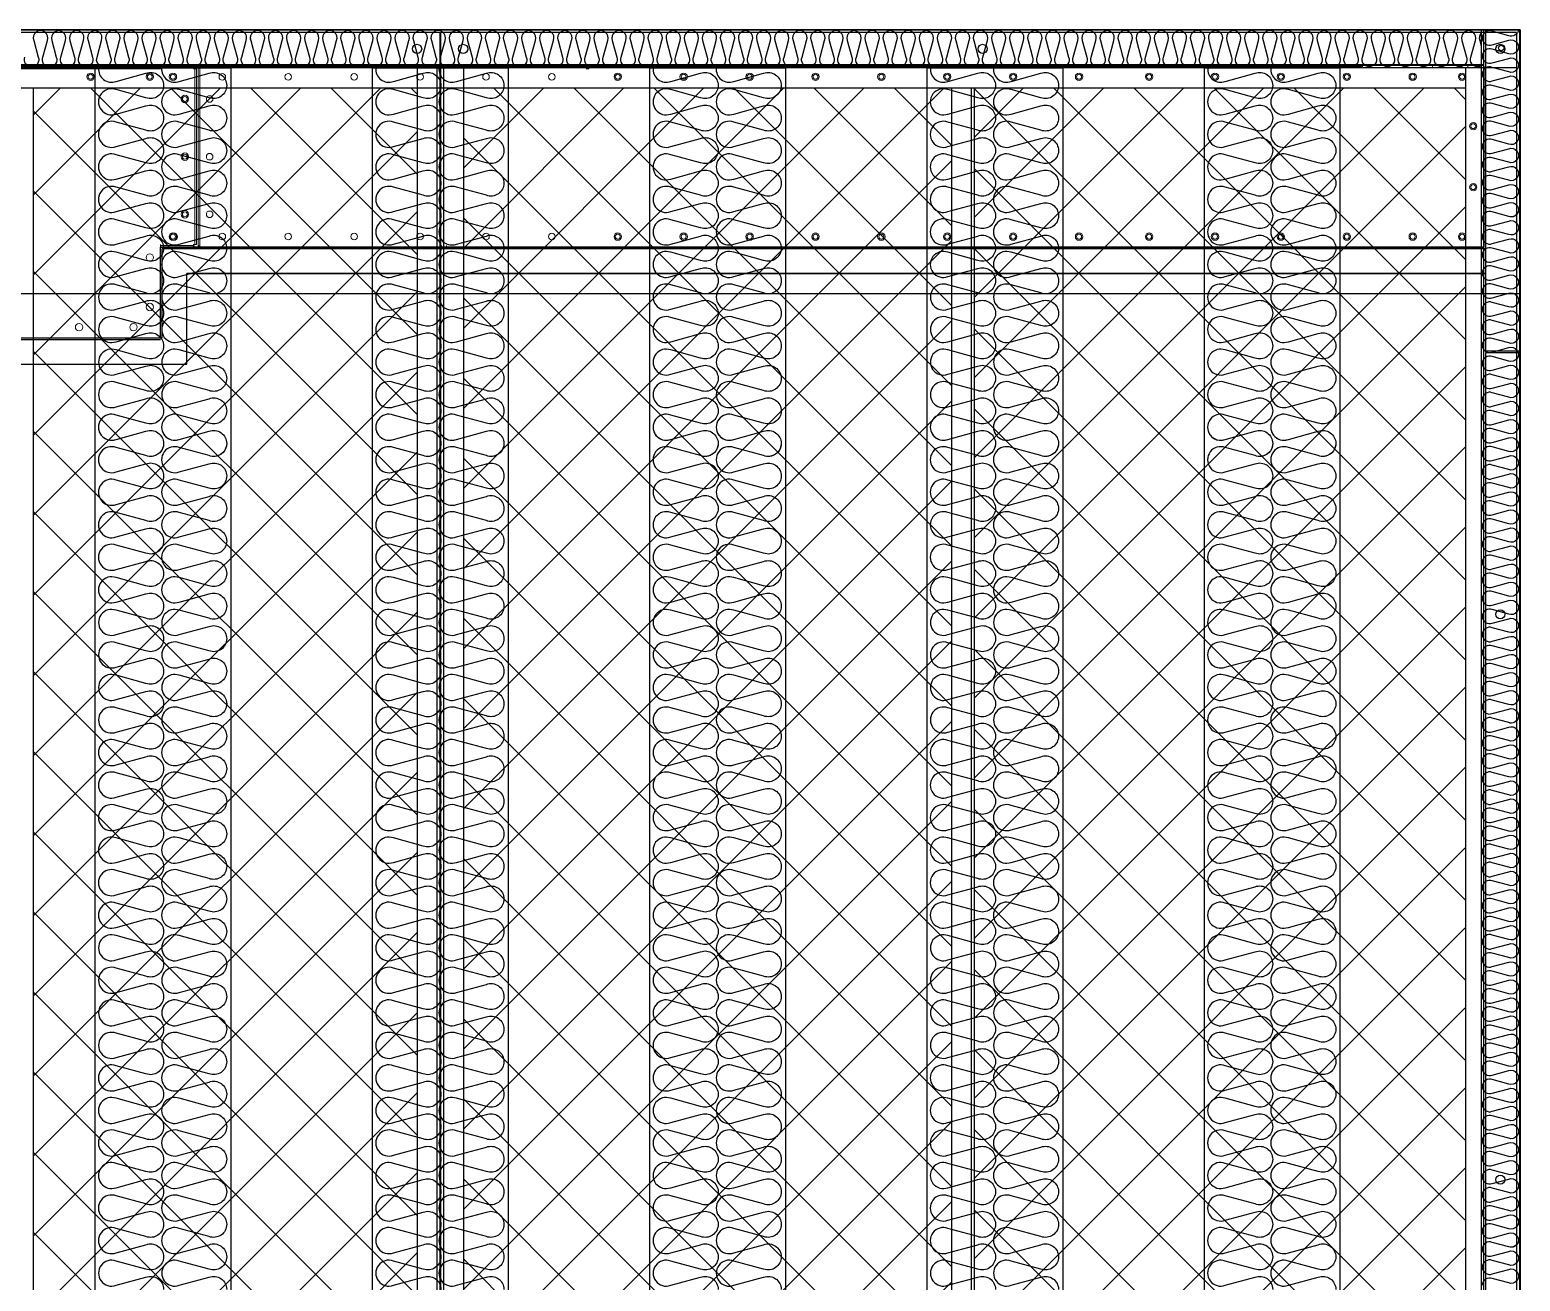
# Model space of a CAD drawing. Header units: millimetres. Extents: x 2340 to 31747, y 2051 to 22846.
# Drawn here: x 22993 to 24638, y 10599 to 11980 of the extents above; entities that cross this region are included whole.
import ezdxf

# ---------------------------------------------------------------- set-up
doc = ezdxf.new("R2010")
doc.units = ezdxf.units.MM
doc.linetypes.add('HIDDEN', pattern=[0.375, 0.25, -0.125])
doc.layers.add('SMS', color=220, linetype='Continuous')
doc.layers.add('숨은선', color=5, linetype='HIDDEN')

# ---------------------------------------------------------------- blocks, each defined once
blk = doc.blocks.new('sp 300rt')
at = {"color": 7}
for p, q in [((-53856.4, -79719.9), (-53856.4, -82797.9)), ((-53706.4, -79719.9), (-53706.4, -82797.9))]:
    blk.add_line(p, q, dxfattribs=at)
blk.add_line((-53856.4, -79719.9), (-53706.4, -79719.9))
at = {"layer": 'SMS', "color": 5}
for points in [[(-53852.3, -79719.9, 0.560142), (-53833, -79734.8), (-53800.1, -79725.9, -0.524856), (-53780.6, -79739.4, -0.524856), (-53800.1, -79752.8), (-53833, -79743.9, 1.449198), (-53833, -79770.8), (-53800.1, -79761.9, -0.524856), (-53780.6, -79775.3, -0.524856), (-53800.1, -79788.7), (-53833, -79779.8, 1.449198), (-53833, -79806.7), (-53800.1, -79797.8, -0.524856), (-53780.6, -79811.2, -0.524856), (-53800.1, -79824.6), (-53833, -79815.7, 1.449198), (-53833, -79842.6), (-53800.1, -79833.7, -0.524856), (-53780.6, -79847.1, -0.524856), (-53800.1, -79860.5), (-53833, -79851.6, 1.449198), (-53833, -79878.5), (-53800.1, -79869.6, -0.524856), (-53780.6, -79883, -0.524856), (-53800.1, -79896.4), (-53833, -79887.5, 1.449198), (-53833, -79914.4), (-53800.1, -79905.5, -0.524856), (-53780.6, -79918.9, -0.524856), (-53800.1, -79932.4), (-53833, -79923.4, 1.449198), (-53833, -79950.3), (-53800.1, -79941.4, -0.524856), (-53780.6, -79954.8, -0.524856), (-53800.1, -79968.3), (-53833, -79959.4, 1.449198), (-53833, -79986.2), (-53800.1, -79977.3, -0.524856), (-53780.6, -79990.7, -0.524856), (-53800.1, -80004.2), (-53833, -79995.3, 1.449198), (-53833, -80022.1), (-53800.1, -80013.2, -0.524856), (-53780.6, -80026.7, -0.524856), (-53800.1, -80040.1), (-53833, -80031.2, 1.449198), (-53833, -80058), (-53800.1, -80049.1, -0.524856), (-53780.6, -80062.6, -0.524856), (-53800.1, -80076), (-53833, -80067.1, 1.449198), (-53833, -80093.9), (-53800.1, -80085, -0.524856), (-53780.6, -80098.5, -0.524856), (-53800.1, -80111.9), (-53833, -80103, 1.449198), (-53833, -80129.9), (-53800.1, -80121, -0.524856), (-53780.6, -80134.4, -0.417249), (-53795.1, -80148.7)], [(-53782.7, -79719.9, 0.560142), (-53763.3, -79734.8), (-53730.4, -79725.9, -0.524856), (-53711, -79739.4, -0.524856), (-53730.4, -79752.8), (-53763.3, -79743.9, 1.449198), (-53763.3, -79770.8), (-53730.4, -79761.9, -0.524856), (-53711, -79775.3, -0.524856), (-53730.4, -79788.7), (-53763.3, -79779.8, 1.449198), (-53763.3, -79806.7), (-53730.4, -79797.8, -0.524856), (-53711, -79811.2, -0.524856), (-53730.4, -79824.6), (-53763.3, -79815.7, 1.449198), (-53763.3, -79842.6), (-53730.4, -79833.7, -0.524856), (-53711, -79847.1, -0.524856), (-53730.4, -79860.5), (-53763.3, -79851.6, 1.449198), (-53763.3, -79878.5), (-53730.4, -79869.6, -0.524856), (-53711, -79883, -0.524856), (-53730.4, -79896.4), (-53763.3, -79887.5, 1.449198), (-53763.3, -79914.4), (-53730.4, -79905.5, -0.524856), (-53711, -79918.9, -0.524856), (-53730.4, -79932.4), (-53763.3, -79923.4, 1.449198), (-53763.3, -79950.3), (-53730.4, -79941.4, -0.524856), (-53711, -79954.8, -0.524856), (-53730.4, -79968.3), (-53763.3, -79959.4, 1.449198), (-53763.3, -79986.2), (-53730.4, -79977.3, -0.524856), (-53711, -79990.7, -0.524856), (-53730.4, -80004.2), (-53763.3, -79995.3, 1.449198), (-53763.3, -80022.1), (-53730.4, -80013.2, -0.524856), (-53711, -80026.7, -0.524856), (-53730.4, -80040.1), (-53763.3, -80031.2, 1.449198), (-53763.3, -80058), (-53730.4, -80049.1, -0.524856), (-53711, -80062.6, -0.524856), (-53730.4, -80076), (-53763.3, -80067.1, 1.449198), (-53763.3, -80093.9), (-53730.4, -80085, -0.524856), (-53711, -80098.5, -0.524856), (-53730.4, -80111.9), (-53763.3, -80103, 1.449198), (-53763.3, -80129.9), (-53730.4, -80121, -0.524856), (-53711, -80134.4, -0.417249), (-53725.5, -80148.7)], [(-53852, -80120, 0.446849), (-53833, -80129.9), (-53800.1, -80121, -0.524856), (-53780.6, -80134.4, -0.524856), (-53800.1, -80147.8), (-53833, -80138.9, 1.449198), (-53833, -80165.8), (-53800.1, -80156.9, -0.524856), (-53780.6, -80170.3, -0.524856), (-53800.1, -80183.7), (-53833, -80174.8, 1.449198), (-53833, -80201.7), (-53800.1, -80192.8, -0.524856), (-53780.6, -80206.2, -0.524856), (-53800.1, -80219.6), (-53833, -80210.7, 1.449198), (-53833, -80237.6), (-53800.1, -80228.7, -0.524856), (-53780.6, -80242.1, -0.524856), (-53800.1, -80255.5), (-53833, -80246.6, 1.449198), (-53833, -80273.5), (-53800.1, -80264.6, -0.524856), (-53780.6, -80278, -0.524856), (-53800.1, -80291.5), (-53833, -80282.5, 1.449198), (-53833, -80309.4), (-53800.1, -80300.5, -0.524856), (-53780.6, -80313.9, -0.524856), (-53800.1, -80327.4), (-53833, -80318.5, 1.449198), (-53833, -80345.3), (-53800.1, -80336.4, -0.524856), (-53780.6, -80349.8, -0.524856), (-53800.1, -80363.3), (-53833, -80354.4, 1.449198), (-53833, -80381.2), (-53800.1, -80372.3, -0.524856), (-53780.6, -80385.8, -0.524856), (-53800.1, -80399.2), (-53833, -80390.3, 1.449198), (-53833, -80417.1), (-53800.1, -80408.2, -0.524856), (-53780.6, -80421.7, -0.524856), (-53800.1, -80435.1), (-53833, -80426.2, 1.449198), (-53833, -80453), (-53800.1, -80444.1, -0.524856), (-53780.6, -80457.6, -0.524856), (-53800.1, -80471), (-53833, -80462.1, 1.449198), (-53833, -80489), (-53800.1, -80480.1, -0.524856), (-53780.6, -80493.5, -0.524856), (-53800.1, -80506.9), (-53833, -80498, 1.449198), (-53833, -80524.9), (-53800.1, -80516, -0.524856), (-53780.6, -80529.4, -0.524856), (-53800.1, -80542.8), (-53833, -80533.9, 1.449198), (-53833, -80560.8), (-53800.1, -80551.9, -0.524856), (-53780.6, -80565.3, -0.524856), (-53800.1, -80578.7), (-53833, -80569.8, 1.449198), (-53833, -80596.7), (-53800.1, -80587.8, -0.524856), (-53780.6, -80601.2, -0.524856), (-53800.1, -80614.6), (-53833, -80605.7, 1.449198), (-53833, -80632.6), (-53800.1, -80623.7, -0.524856), (-53780.6, -80637.1, -0.524856), (-53800.1, -80650.6), (-53833, -80641.6, 1.449198), (-53833, -80668.5), (-53800.1, -80659.6, -0.524856), (-53780.6, -80673, -0.524856), (-53800.1, -80686.5), (-53833, -80677.6, 1.449198), (-53833, -80704.4), (-53800.1, -80695.5, -0.524856), (-53780.6, -80708.9, -0.524856), (-53800.1, -80722.4), (-53833, -80713.5, 1.449198), (-53833, -80740.3), (-53800.1, -80731.4, -0.524856), (-53780.6, -80744.9, -0.524856), (-53800.1, -80758.3), (-53833, -80749.4, 1.449198), (-53833, -80776.2), (-53800.1, -80767.3, -0.524856), (-53780.6, -80780.8, -0.524856), (-53800.1, -80794.2), (-53833, -80785.3, 1.449198), (-53833, -80812.1), (-53800.1, -80803.2, -0.524856), (-53780.6, -80816.7, -0.524856), (-53800.1, -80830.1), (-53833, -80821.2, 1.449198), (-53833, -80848.1), (-53800.1, -80839.2, -0.524856), (-53780.6, -80852.6, -0.524856), (-53800.1, -80866), (-53833, -80857.1, 1.449198), (-53833, -80884), (-53800.1, -80875.1, -0.524856), (-53780.6, -80888.5, -0.524856), (-53800.1, -80901.9), (-53833, -80893, 1.449198), (-53833, -80919.9), (-53800.1, -80911, -0.524856), (-53780.6, -80924.4, -0.524856), (-53800.1, -80937.8), (-53833, -80928.9, 1.449198), (-53833, -80955.8), (-53800.1, -80946.9, -0.524856), (-53780.6, -80960.3, -0.524856), (-53800.1, -80973.7), (-53833, -80964.8, 1.449198), (-53833, -80991.7), (-53800.1, -80982.8, -0.524856), (-53780.6, -80996.2, -0.524856), (-53800.1, -81009.7), (-53833, -81000.7, 1.449198), (-53833, -81027.6), (-53800.1, -81018.7, -0.524856), (-53780.6, -81032.1, -0.524856), (-53800.1, -81045.6), (-53833, -81036.7, 1.449198), (-53833, -81063.5), (-53800.1, -81054.6, -0.524856), (-53780.6, -81068, -0.524856)], [(-53782.3, -80120, 0.446849), (-53763.3, -80129.9), (-53730.4, -80121, -0.524856), (-53711, -80134.4, -0.524856), (-53730.4, -80147.8), (-53763.3, -80138.9, 1.449198), (-53763.3, -80165.8), (-53730.4, -80156.9, -0.524856), (-53711, -80170.3, -0.524856), (-53730.4, -80183.7), (-53763.3, -80174.8, 1.449198), (-53763.3, -80201.7), (-53730.4, -80192.8, -0.524856), (-53711, -80206.2, -0.524856), (-53730.4, -80219.6), (-53763.3, -80210.7, 1.449198), (-53763.3, -80237.6), (-53730.4, -80228.7, -0.524856), (-53711, -80242.1, -0.524856), (-53730.4, -80255.5), (-53763.3, -80246.6, 1.449198), (-53763.3, -80273.5), (-53730.4, -80264.6, -0.524856), (-53711, -80278, -0.524856), (-53730.4, -80291.5), (-53763.3, -80282.5, 1.449198), (-53763.3, -80309.4), (-53730.4, -80300.5, -0.524856), (-53711, -80313.9, -0.524856), (-53730.4, -80327.4), (-53763.3, -80318.5, 1.449198), (-53763.3, -80345.3), (-53730.4, -80336.4, -0.524856), (-53711, -80349.8, -0.524856), (-53730.4, -80363.3), (-53763.3, -80354.4, 1.449198), (-53763.3, -80381.2), (-53730.4, -80372.3, -0.524856), (-53711, -80385.8, -0.524856), (-53730.4, -80399.2), (-53763.3, -80390.3, 1.449198), (-53763.3, -80417.1), (-53730.4, -80408.2, -0.524856), (-53711, -80421.7, -0.524856), (-53730.4, -80435.1), (-53763.3, -80426.2, 1.449198), (-53763.3, -80453), (-53730.4, -80444.1, -0.524856), (-53711, -80457.6, -0.524856), (-53730.4, -80471), (-53763.3, -80462.1, 1.449198), (-53763.3, -80489), (-53730.4, -80480.1, -0.524856), (-53711, -80493.5, -0.524856), (-53730.4, -80506.9), (-53763.3, -80498, 1.449198), (-53763.3, -80524.9), (-53730.4, -80516, -0.524856), (-53711, -80529.4, -0.524856), (-53730.4, -80542.8), (-53763.3, -80533.9, 1.449198), (-53763.3, -80560.8), (-53730.4, -80551.9, -0.524856), (-53711, -80565.3, -0.524856), (-53730.4, -80578.7), (-53763.3, -80569.8, 1.449198), (-53763.3, -80596.7), (-53730.4, -80587.8, -0.524856), (-53711, -80601.2, -0.524856), (-53730.4, -80614.6), (-53763.3, -80605.7, 1.449198), (-53763.3, -80632.6), (-53730.4, -80623.7, -0.524856), (-53711, -80637.1, -0.524856), (-53730.4, -80650.6), (-53763.3, -80641.6, 1.449198), (-53763.3, -80668.5), (-53730.4, -80659.6, -0.524856), (-53711, -80673, -0.524856), (-53730.4, -80686.5), (-53763.3, -80677.6, 1.449198), (-53763.3, -80704.4), (-53730.4, -80695.5, -0.524856), (-53711, -80708.9, -0.524856), (-53730.4, -80722.4), (-53763.3, -80713.5, 1.449198), (-53763.3, -80740.3), (-53730.4, -80731.4, -0.524856), (-53711, -80744.9, -0.524856), (-53730.4, -80758.3), (-53763.3, -80749.4, 1.449198), (-53763.3, -80776.2), (-53730.4, -80767.3, -0.524856), (-53711, -80780.8, -0.524856), (-53730.4, -80794.2), (-53763.3, -80785.3, 1.449198), (-53763.3, -80812.1), (-53730.4, -80803.2, -0.524856), (-53711, -80816.7, -0.524856), (-53730.4, -80830.1), (-53763.3, -80821.2, 1.449198), (-53763.3, -80848.1), (-53730.4, -80839.2, -0.524856), (-53711, -80852.6, -0.524856), (-53730.4, -80866), (-53763.3, -80857.1, 1.449198), (-53763.3, -80884), (-53730.4, -80875.1, -0.524856), (-53711, -80888.5, -0.524856), (-53730.4, -80901.9), (-53763.3, -80893, 1.449198), (-53763.3, -80919.9), (-53730.4, -80911, -0.524856), (-53711, -80924.4, -0.524856), (-53730.4, -80937.8), (-53763.3, -80928.9, 1.449198), (-53763.3, -80955.8), (-53730.4, -80946.9, -0.524856), (-53711, -80960.3, -0.524856), (-53730.4, -80973.7), (-53763.3, -80964.8, 1.449198), (-53763.3, -80991.7), (-53730.4, -80982.8, -0.524856), (-53711, -80996.2, -0.524856), (-53730.4, -81009.7), (-53763.3, -81000.7, 1.449198), (-53763.3, -81027.6), (-53730.4, -81018.7, -0.524856), (-53711, -81032.1, -0.524856), (-53730.4, -81045.6), (-53763.3, -81036.7, 1.449198), (-53763.3, -81063.5), (-53730.4, -81054.6, -0.524856), (-53711, -81068, -0.524856)]]:
    blk.add_lwpolyline(points, format="xyb", dxfattribs=at)
blk = doc.blocks.new('SCR 300')
at = {"ltscale": 500}
h = blk.add_hatch(dxfattribs=at)
h.set_pattern_fill('ANSI37', color=251, scale=500)
h.set_pattern_definition([(45, (-85276.46, -101779.02), (-44.19417, 44.19417), []), (135, (-85276.46, -101779.02), (-44.19417, -44.19417), [])])
h.paths.add_polyline_path([(-55865.3, -86135.2), (-56288.8, -86135.2), (-56288.8, -89168.2), (-55865.3, -89168.2)])
h = blk.add_hatch(dxfattribs=at)
h.set_pattern_fill('ANSI37', color=251, scale=500)
h.set_pattern_definition([(45, (-85273.46, -101779.02), (-44.19417, 44.19417), []), (135, (-85273.46, -101779.02), (-44.19417, -44.19417), [])])
h.paths.add_polyline_path([(-55814.2, -89168.2), (-55275.6, -89168.2), (-55275.6, -86135.2), (-55814.2, -86135.2)])
h = blk.add_hatch(dxfattribs=at)
h.set_pattern_fill('ANSI37', color=251, scale=500)
h.set_pattern_definition([(45, (-85450.96, -101779.02), (-44.19417, 44.19417), []), (135, (-85450.96, -101779.02), (-44.19417, -44.19417), [])])
h.paths.add_polyline_path([(-55250.6, -89168.2), (-54708.3, -89168.2), (-54708.3, -86135.2), (-55250.6, -86135.2)])
at = {"color": 251, "ltscale": 500}
for p, q in [((-55840.2, -86073.7), (-56756.8, -86073.7)), ((-55840.2, -86073.7), (-56756.8, -86073.7)), ((-55840.2, -86073.7), (-55840.2, -89229.7)), ((-55839.4, -86073.7), (-55839.4, -89229.7)), ((-54651.8, -86073.7), (-55839.4, -86073.7)), ((-54651.8, -86073.7), (-54651.8, -89229.7)), ((-55840.2, -86110.2), (-56756.8, -86110.2)), ((-55840.2, -86112.7), (-56756.8, -86112.7)), ((-55865.3, -86112.7), (-55865.3, -89190.7)), ((-55843.3, -86112.7), (-55843.3, -89190.7)), ((-54688.3, -86110.2), (-55839.4, -86110.2)), ((-54651.8, -86112.7), (-55839.4, -86112.7)), ((-55836.2, -86112.7), (-55836.2, -89190.7)), ((-55814.2, -86112.7), (-55814.2, -89190.7)), ((-54708.3, -86112.7), (-54708.3, -89190.7)), ((-54690.8, -86112.7), (-54690.8, -89190.7)), ((-54688.3, -86110.2), (-54688.3, -89193.2)), ((-55840.2, -86135.2), (-56756.8, -86135.2)), ((-56288.8, -86135.2), (-56288.8, -89168.2)), ((-54708.3, -86135.2), (-55839.4, -86135.2)), ((-55275.6, -86135.2), (-55275.6, -89168.2)), ((-55253.6, -86135.2), (-55253.6, -89168.2)), ((-55250.6, -86135.2), (-55250.6, -89168.2))]:
    blk.add_line(p, q, dxfattribs=at)
for centre in [(-55865.2, -86091.7), (-55814.4, -86091.7), (-55241.2, -86091.7), (-54669.8, -86091.7), (-54669.8, -86715.7), (-54669.8, -87339.7)]:
    blk.add_circle(centre, 5, dxfattribs=at)
blk = doc.blocks.new('2')
for p, q in [((23792, 11980.2), (21337, 11980.2)), ((21377, 11980.2), (24597.9, 11980.2)), ((23792, 11980.2), (24637, 11980.2)), ((24597.9, 11942), (24597.9, 11980.2)), ((24597.9, 11940.2), (24597.9, 11980.2)), ((24599.7, 11980.2), (24599.7, 11625.7)), ((24637.9, 11980.2), (24599.7, 11980.2)), ((24637, 11980.2), (24637, 8780.2)), ((24637.9, 11980.2), (24637.9, 11625.7)), ((24637.9, 11980.2), (24637.9, 11625.7)), ((21377, 11942), (24597.9, 11942)), ((21442, 11940.2), (24463.8, 11940.2)), ((24597.9, 11940.2), (24597.9, 11740.2)), ((23137.5, 11640.2), (23137.5, 11740.2)), ((23137.5, 11740.2), (24597.9, 11740.2)), ((24597.9, 11740.2), (23137.5, 11740.2)), ((23139.3, 11640.2), (23139.3, 11738.4)), ((24599.7, 11738.4), (23139.3, 11738.4)), ((23166.6, 11611.1), (23166.6, 11711.1)), ((23166.6, 11711.1), (24599.7, 11711.1)), ((24599.7, 11711.1), (23166.6, 11711.1)), ((22837.5, 11640.2), (23137.5, 11640.2)), ((22837.5, 11638.4), (23137.5, 11638.4)), ((24637.9, 11625.7), (24599.7, 11625.7)), ((24599.7, 11623.9), (24599.7, 9236.5)), ((24637.9, 11623.9), (24599.7, 11623.9)), ((22808.4, 11611.1), (23166.6, 11611.1)), ((24637.9, 11332.9), (24637.9, 9236.5)), ((24637.9, 11332.9), (24637.9, 9236.5))]:
    blk.add_line(p, q)
at = {"color": 7}
for p, q in [((21337, 11980.2), (23792, 11980.2)), ((24637, 11980.2), (23792, 11980.2)), ((24595, 11980.2), (24595, 8860.2)), ((24637, 11980.2), (24637, 8780.2)), ((24595, 11938.2), (21379, 11938.2))]:
    blk.add_line(p, q, dxfattribs=at)
at = {"color": 7, "lineweight": 15}
for p, q in [((24463.8, 11940.2), (21442, 11940.2)), ((21442, 11938.4), (24463.8, 11938.4)), ((23137.5, 11937), (22837.5, 11937)), ((22994.3, 11940.2), (22994.3, 11938.4)), ((23002.5, 11940.2), (23002.5, 11938.4)), ((23063.4, 11940.2), (23063.4, 11938.4)), ((23071.6, 11940.2), (23071.6, 11938.4)), ((23108.8, 11940.2), (23108.8, 11938.4)), ((23132.5, 11940.2), (23132.5, 11938.4)), ((23132.5, 11940.2), (23132.5, 11938.4)), ((23137.5, 11938.4), (23137.5, 11940.2)), ((23137.5, 11940.2), (23173.8, 11940.2)), ((23137.5, 11938.4), (23137.5, 11940.2)), ((23173.8, 11940.2), (23137.5, 11940.2)), ((23137.5, 11938.4), (23173.8, 11938.4)), ((23137.5, 11937), (23137.5, 11938.4)), ((23173.8, 11938.4), (23137.5, 11938.4)), ((23137.5, 11937), (23137.5, 11938.4)), ((23140.6, 11940.2), (23140.6, 11938.4)), ((23140.6, 11940.2), (23140.6, 11938.4)), ((23173.8, 11938.4), (23173.8, 11940.2)), ((23173.8, 11938.4), (23173.8, 11940.2)), ((23173.8, 11937), (23173.8, 11938.4)), ((23173.8, 11937), (23173.8, 11938.4)), ((23173.8, 11937), (23175.2, 11937)), ((23173.8, 11937), (23175.2, 11937)), ((23175.2, 11937), (23175.2, 11743.4)), ((23177, 11937), (23175.2, 11937)), ((23175.2, 11937), (23177, 11937)), ((23175.2, 11743.4), (23175.2, 11937)), ((23177, 11937), (23177, 11743.4)), ((23177, 11743.4), (23177, 11937)), ((23178.8, 11940.2), (23178.8, 11740.2)), ((23178.8, 11940.2), (23180.6, 11940.2)), ((23180.6, 11940.2), (23180.6, 11740.2)), ((23182, 11940.2), (23180.6, 11940.2)), ((23182, 11940.2), (23602, 11940.2)), ((23201.6, 11940.2), (23201.6, 11938.4)), ((23209.7, 11940.2), (23209.7, 11938.4)), ((23270.6, 11940.2), (23270.6, 11938.4)), ((23278.8, 11940.2), (23278.8, 11938.4)), ((23339.7, 11940.2), (23339.7, 11938.4)), ((23347.9, 11940.2), (23347.9, 11938.4)), ((23408.8, 11940.2), (23408.8, 11938.4)), ((23417, 11940.2), (23417, 11938.4)), ((23447, 11940.2), (23447, 11938.4)), ((23456.1, 11940.2), (23456.1, 11938.4)), ((23456.1, 11940.2), (23456.1, 11938.4)), ((23464.3, 11940.2), (23464.3, 11938.4)), ((23464.3, 11940.2), (23464.3, 11938.4)), ((23484.7, 11940.2), (23484.7, 11938.4)), ((23484.7, 11940.2), (23484.7, 11938.4)), ((23492.9, 11940.2), (23492.9, 11938.4)), ((23492.9, 11940.2), (23492.9, 11938.4)), ((23501.6, 11940.2), (23501.6, 11938.4)), ((23520.6, 11940.2), (23520.6, 11938.4)), ((23532, 11940.2), (23532, 11938.4)), ((23540.2, 11940.2), (23540.2, 11938.4)), ((23601.1, 11940.2), (23601.1, 11938.4)), ((23602, 11940.2), (23603.4, 11940.2)), ((23603.4, 11940.2), (23605.2, 11940.2)), ((23607, 11937), (23608.8, 11937)), ((23610.2, 11937), (23608.8, 11937)), ((23609.3, 11940.2), (23609.3, 11938.4)), ((24463.8, 11940.2), (23610.2, 11940.2)), ((23610.2, 11938.4), (23610.2, 11940.2)), ((23610.2, 11937), (23610.2, 11938.4)), ((24463.8, 11938.4), (23610.2, 11938.4)), ((23670.2, 11940.2), (23670.2, 11938.4)), ((23678.4, 11940.2), (23678.4, 11938.4)), ((23701.6, 11940.2), (23701.6, 11938.4)), ((23739.3, 11940.2), (23739.3, 11938.4)), ((23747.5, 11940.2), (23747.5, 11938.4)), ((23808.4, 11940.2), (23808.4, 11938.4)), ((23816.6, 11940.2), (23816.6, 11938.4)), ((23877.5, 11940.2), (23877.5, 11938.4)), ((23879.7, 11940.2), (23879.7, 11938.4)), ((23885.6, 11940.2), (23885.6, 11938.4)), ((23946.6, 11940.2), (23946.6, 11938.4)), ((23954.7, 11940.2), (23954.7, 11938.4)), ((23968.4, 11940.2), (23968.4, 11938.4)), ((23976.6, 11940.2), (23976.6, 11938.4)), ((24029.7, 11940.2), (24029.7, 11938.4)), ((24187.5, 11940.2), (24187.5, 11938.4)), ((24195.6, 11940.2), (24195.6, 11938.4)), ((24256.6, 11940.2), (24256.6, 11938.4)), ((24264.7, 11940.2), (24264.7, 11938.4)), ((24325.6, 11940.2), (24325.6, 11938.4)), ((24333.8, 11940.2), (24333.8, 11938.4)), ((24394.7, 11940.2), (24394.7, 11938.4)), ((24402.5, 11940.2), (24402.5, 11938.4)), ((24402.9, 11940.2), (24402.9, 11938.4)), ((24463.8, 11940.2), (24463.8, 11938.4)), ((24472, 11940.2), (24472, 11938.4)), ((24532.9, 11940.2), (24532.9, 11938.4)), ((24541.1, 11940.2), (24541.1, 11938.4)), ((24551.6, 11940.2), (24551.6, 11938.4)), ((24570.6, 11940.2), (24570.6, 11938.4)), ((24580.2, 11940.2), (24580.2, 11938.4)), ((24580.2, 11940.2), (24580.2, 11938.4)), ((24588.4, 11940.2), (24588.4, 11938.4)), ((24588.4, 11940.2), (24588.4, 11938.4)), ((24597.9, 11940.2), (24597.9, 11937)), ((24597.9, 11940.2), (24597.9, 11937)), ((24597.9, 11917.5), (24597.9, 11937)), ((24597.9, 11917.5), (24597.9, 11937)), ((24597.9, 11763), (24597.9, 11917.5)), ((24597.9, 11763), (24597.9, 11743.4)), ((23137.5, 11743.4), (23137.5, 11742)), ((23137.5, 11743.4), (23137.5, 11742)), ((23137.5, 11742), (23137.5, 11740.2)), ((23173.8, 11742), (23137.5, 11742)), ((23137.5, 11742), (23173.8, 11742)), ((23137.5, 11740.2), (23137.5, 11742)), ((23137.5, 11740.2), (24597.9, 11740.2)), ((23137.5, 11640.2), (23137.5, 11740.2)), ((23173.8, 11740.2), (23137.5, 11740.2)), ((24597.9, 11740.2), (23137.5, 11740.2)), ((23137.5, 11740.2), (23173.8, 11740.2)), ((23173.8, 11743.4), (23175.2, 11743.4)), ((23173.8, 11743.4), (23173.8, 11742)), ((23173.8, 11743.4), (23175.2, 11743.4)), ((23173.8, 11743.4), (23173.8, 11742)), ((23173.8, 11740.2), (23173.8, 11742)), ((23173.8, 11742), (23173.8, 11740.2)), ((23174.7, 11740.2), (23174.7, 11742)), ((23175.2, 11743.4), (23177, 11743.4)), ((23177, 11743.4), (23175.2, 11743.4)), ((23180.6, 11740.2), (23178.8, 11740.2)), ((23180.2, 11740.2), (23180.2, 11742)), ((23182, 11740.2), (23180.6, 11740.2)), ((23602, 11740.2), (23182, 11740.2)), ((23447.5, 11740.2), (23447.5, 11742)), ((23452.9, 11740.2), (23452.9, 11742)), ((24597.9, 11740.2), (24597.9, 11743.4)), ((23137.5, 11640.2), (22837.5, 11640.2))]:
    blk.add_line(p, q, dxfattribs=at)
at = {"ltscale": 500, "elevation": 0}
blk.add_lwpolyline([(21337, 11689.2), (24637.9, 11689.2), (24637.9, 8780.1), (21337, 8780.1)], close=True, dxfattribs=at)
blk.add_circle((24617, 11960.2), 3)
at = {"color": 7, "lineweight": 15}
for centre, radius in [((23060.2, 11928.4), 4.09), ((23060.2, 11928.4), 2.73), ((23125.6, 11928.4), 4.09), ((23125.6, 11928.4), 4.09), ((23125.6, 11928.4), 2.73), ((23125.6, 11928.4), 2.73), ((23151.1, 11928.4), 4.09), ((23151.1, 11928.4), 4.09), ((23151.1, 11928.4), 2.73), ((23151.1, 11928.4), 2.73), ((23205.6, 11928.4), 3.64), ((23205.6, 11928.4), 3.64), ((23278.4, 11928.4), 3.64), ((23278.4, 11928.4), 3.64), ((23351.1, 11928.4), 3.64), ((23351.1, 11928.4), 3.64), ((23423.8, 11928.4), 3.64), ((23423.8, 11928.4), 3.64), ((23496.6, 11928.4), 3.64), ((23496.6, 11928.4), 3.64), ((23569.3, 11928.4), 3.64), ((23569.3, 11928.4), 3.64), ((23642, 11928.4), 4.09), ((23642, 11928.4), 2.73), ((23714.7, 11928.4), 4.09), ((23714.7, 11928.4), 2.73), ((23787.5, 11928.4), 4.09), ((23787.5, 11928.4), 2.73), ((23860.2, 11928.4), 4.09), ((23860.2, 11928.4), 2.73), ((23932.9, 11928.4), 4.09), ((23932.9, 11928.4), 2.73), ((24005.6, 11928.4), 4.09), ((24005.6, 11928.4), 2.73), ((24078.4, 11928.4), 4.09), ((24078.4, 11928.4), 2.73), ((24151.1, 11928.4), 4.09), ((24151.1, 11928.4), 2.73), ((24228.4, 11928.4), 4.09), ((24228.4, 11928.4), 2.73), ((24301.1, 11928.4), 4.09), ((24301.1, 11928.4), 2.73), ((24373.8, 11928.4), 4.09), ((24373.8, 11928.4), 2.73), ((24446.6, 11928.4), 4.09), ((24446.6, 11928.4), 2.73), ((24519.3, 11928.4), 4.09), ((24519.3, 11928.4), 2.73), ((24573.8, 11928.4), 4.09), ((24573.8, 11928.4), 2.73), ((23164.3, 11903.9), 4.09), ((23164.3, 11903.9), 4.09), ((23164.3, 11903.9), 2.73), ((23191.6, 11903.9), 3.64), ((23191.6, 11903.9), 3.64), ((24586.1, 11873.9), 4.09), ((24586.1, 11873.9), 2.73), ((23164.3, 11840.2), 4.09), ((23164.3, 11840.2), 4.09), ((23164.3, 11840.2), 2.73), ((23191.6, 11840.2), 3.64), ((24586.1, 11806.6), 4.09), ((24586.1, 11806.6), 2.73), ((23164.3, 11776.6), 4.09), ((23164.3, 11776.6), 4.09), ((23164.3, 11776.6), 2.73), ((23191.6, 11776.6), 3.64), ((23151.1, 11752), 4.09), ((23152, 11752), 4.09), ((23151.1, 11752), 2.73), ((23151.1, 11752), 2.73), ((23205.6, 11752), 3.64), ((23205.6, 11752), 3.64), ((23278.4, 11752), 3.64), ((23278.4, 11752), 3.64), ((23351.1, 11752), 3.64), ((23351.1, 11752), 3.64), ((23423.8, 11752), 3.64), ((23423.8, 11752), 3.64), ((23496.6, 11752), 3.64), ((23496.6, 11752), 3.64), ((23569.3, 11752), 3.64), ((23569.3, 11752), 3.64), ((23642, 11752), 4.09), ((23642, 11752), 2.73), ((23714.7, 11752), 4.09), ((23714.7, 11752), 2.73), ((23787.5, 11752), 4.09), ((23787.5, 11752), 2.73), ((23860.2, 11752), 4.09), ((23860.2, 11752), 2.73), ((23932.9, 11752), 4.09), ((23932.9, 11752), 2.73), ((24005.6, 11752), 4.09), ((24005.6, 11752), 2.73), ((24078.4, 11752), 4.09), ((24078.4, 11752), 2.73), ((24151.1, 11752), 4.09), ((24151.1, 11752), 2.73), ((24228.4, 11752), 4.09), ((24228.4, 11752), 2.73), ((24301.1, 11752), 4.09), ((24301.1, 11752), 2.73), ((24373.8, 11752), 4.09), ((24373.8, 11752), 2.73), ((24446.6, 11752), 4.09), ((24446.6, 11752), 2.73), ((24519.3, 11752), 4.09), ((24519.3, 11752), 2.73), ((24573.8, 11752), 4.09), ((24573.8, 11752), 2.73), ((23125.6, 11728.9), 4.09), ((23125.6, 11728.9), 4.09), ((23125.6, 11674.3), 4.09), ((23047.5, 11652), 4.09), ((23107.5, 11652), 4.09)]:
    blk.add_circle(centre, radius, dxfattribs=at)
at = {"layer": 'SMS', "color": 5}
for points in [[(23242.4, 11979, 0.446849), (23236.9, 11968.5), (23241.9, 11950.2, -0.524856), (23234.4, 11939.4, -0.524856), (23227, 11950.2), (23231.9, 11968.5, 1.449198), (23217, 11968.5), (23221.9, 11950.2, -0.524856), (23214.5, 11939.4, -0.524856), (23207, 11950.2), (23212, 11968.5, 1.449198), (23197, 11968.5), (23202, 11950.2, -0.524856), (23194.5, 11939.4, -0.524856), (23187.1, 11950.2), (23192, 11968.5, 1.449198), (23177.1, 11968.5), (23182, 11950.2, -0.524856), (23174.6, 11939.4, -0.524856), (23167.1, 11950.2), (23172.1, 11968.5, 1.449198), (23157.1, 11968.5), (23162.1, 11950.2, -0.524856), (23154.6, 11939.4, -0.524856), (23147.2, 11950.2), (23152.1, 11968.5, 1.449198), (23137.2, 11968.5), (23142.1, 11950.2, -0.524856), (23134.7, 11939.4, -0.524856), (23127.2, 11950.2), (23132.2, 11968.5, 1.449198), (23117.2, 11968.5), (23122.2, 11950.2, -0.524856), (23114.7, 11939.4, -0.524856), (23107.3, 11950.2), (23112.2, 11968.5, 1.449198), (23097.3, 11968.5), (23102.2, 11950.2, -0.524856), (23094.8, 11939.4, -0.524856), (23087.3, 11950.2), (23092.3, 11968.5, 1.449198), (23077.3, 11968.5), (23082.3, 11950.2, -0.524856), (23074.8, 11939.4, -0.524856), (23067.4, 11950.2), (23072.3, 11968.5, 1.449198), (23057.4, 11968.5), (23062.3, 11950.2, -0.524856), (23054.9, 11939.4, -0.524856), (23047.4, 11950.2), (23052.4, 11968.5, 1.449198), (23037.4, 11968.5), (23042.4, 11950.2, -0.524856), (23034.9, 11939.4, -0.524856), (23027.5, 11950.2), (23032.4, 11968.5, 1.449198), (23017.5, 11968.5), (23022.4, 11950.2, -0.524856), (23015, 11939.4, -0.524856), (23007.5, 11950.2), (23012.5, 11968.5, 1.449198), (22997.5, 11968.5), (23002.5, 11950.2, -0.524856), (22995, 11939.4, -0.524856), (22987.6, 11950.2)], [(23821, 11979, 0.446849), (23815.5, 11968.5), (23820.4, 11950.2, -0.524856), (23813, 11939.4, -0.524856), (23805.5, 11950.2), (23810.5, 11968.5, 1.449198), (23795.5, 11968.5), (23800.5, 11950.2, -0.524856), (23793, 11939.4, -0.524856), (23785.6, 11950.2), (23790.5, 11968.5, 1.449198), (23775.6, 11968.5), (23780.5, 11950.2, -0.524856), (23773.1, 11939.4, -0.524856), (23765.6, 11950.2), (23770.6, 11968.5, 1.449198), (23755.6, 11968.5), (23760.6, 11950.2, -0.524856), (23753.1, 11939.4, -0.524856), (23745.7, 11950.2), (23750.6, 11968.5, 1.449198), (23735.7, 11968.5), (23740.6, 11950.2, -0.524856), (23733.2, 11939.4, -0.524856), (23725.7, 11950.2), (23730.7, 11968.5, 1.449198), (23715.7, 11968.5), (23720.7, 11950.2, -0.524856), (23713.2, 11939.4, -0.524856), (23705.8, 11950.2), (23710.7, 11968.5, 1.449198), (23695.8, 11968.5), (23700.7, 11950.2, -0.524856), (23693.3, 11939.4, -0.524856), (23685.8, 11950.2), (23690.8, 11968.5, 1.449198), (23675.8, 11968.5), (23680.8, 11950.2, -0.524856), (23673.3, 11939.4, -0.524856), (23665.9, 11950.2), (23670.8, 11968.5, 1.449198), (23655.9, 11968.5), (23660.8, 11950.2, -0.524856), (23653.4, 11939.4, -0.524856), (23645.9, 11950.2), (23650.9, 11968.5, 1.449198), (23635.9, 11968.5), (23640.9, 11950.2, -0.524856), (23633.4, 11939.4, -0.524856), (23626, 11950.2), (23630.9, 11968.5, 1.449198), (23616, 11968.5), (23620.9, 11950.2, -0.524856), (23613.5, 11939.4, -0.524856), (23606, 11950.2), (23611, 11968.5, 1.449198), (23596, 11968.5), (23601, 11950.2, -0.524856), (23593.5, 11939.4, -0.524856), (23586.1, 11950.2), (23591, 11968.5, 1.449198), (23576.1, 11968.5), (23581, 11950.2, -0.524856), (23573.6, 11939.4, -0.524856), (23566.1, 11950.2), (23571.1, 11968.5, 1.449198), (23556.1, 11968.5), (23561.1, 11950.2, -0.524856), (23553.6, 11939.4, -0.524856), (23546.2, 11950.2), (23551.1, 11968.5, 1.449198), (23536.2, 11968.5), (23541.1, 11950.2, -0.524856), (23533.7, 11939.4, -0.524856), (23526.2, 11950.2), (23531.2, 11968.5, 1.449198), (23516.2, 11968.5), (23521.2, 11950.2, -0.524856), (23513.7, 11939.4, -0.524856), (23506.3, 11950.2), (23511.2, 11968.5, 1.449198), (23496.3, 11968.5), (23501.2, 11950.2, -0.524856), (23493.8, 11939.4, -0.524856), (23486.3, 11950.2), (23491.3, 11968.5, 1.449198), (23476.3, 11968.5), (23481.3, 11950.2, -0.524856), (23473.8, 11939.4, -0.524856), (23466.4, 11950.2), (23471.3, 11968.5, 1.449198), (23456.4, 11968.5), (23461.3, 11950.2, -0.524856), (23453.9, 11939.4, -0.524856), (23446.4, 11950.2), (23451.4, 11968.5, 1.449198), (23436.4, 11968.5), (23441.4, 11950.2, -0.524856), (23433.9, 11939.4, -0.524856), (23426.5, 11950.2), (23431.4, 11968.5, 1.449198), (23416.5, 11968.5), (23421.4, 11950.2, -0.524856), (23414, 11939.4, -0.524856), (23406.5, 11950.2), (23411.5, 11968.5, 1.449198), (23396.5, 11968.5), (23401.5, 11950.2, -0.524856), (23394, 11939.4, -0.524856), (23386.6, 11950.2), (23391.5, 11968.5, 1.449198), (23376.6, 11968.5), (23381.5, 11950.2, -0.524856), (23374.1, 11939.4, -0.524856), (23366.6, 11950.2), (23371.6, 11968.5, 1.449198), (23356.6, 11968.5), (23361.6, 11950.2, -0.524856), (23354.1, 11939.4, -0.524856), (23346.7, 11950.2), (23351.6, 11968.5, 1.449198), (23336.7, 11968.5), (23341.6, 11950.2, -0.524856), (23334.2, 11939.4, -0.524856), (23326.7, 11950.2), (23331.7, 11968.5, 1.449198), (23316.7, 11968.5), (23321.7, 11950.2, -0.524856), (23314.2, 11939.4, -0.524856), (23306.8, 11950.2), (23311.7, 11968.5, 1.449198), (23296.8, 11968.5), (23301.7, 11950.2, -0.524856), (23294.3, 11939.4, -0.524856), (23286.8, 11950.2), (23291.8, 11968.5, 1.449198), (23276.8, 11968.5), (23281.8, 11950.2, -0.524856), (23274.3, 11939.4, -0.524856), (23266.9, 11950.2), (23271.8, 11968.5, 1.449198), (23256.9, 11968.5), (23261.8, 11950.2, -0.524856), (23254.4, 11939.4, -0.524856), (23246.9, 11950.2), (23251.9, 11968.5, 1.449198), (23236.9, 11968.5), (23241.9, 11950.2, -0.524856), (23234.4, 11939.4, -0.417249), (23226.4, 11947.4)], [(24296.1, 11940.6, -0.144343), (24291.8, 11939.4, -0.524856), (24284.3, 11950.2), (24289.3, 11968.5, 1.449198), (24274.3, 11968.5), (24279.3, 11950.2, -0.524856), (24271.8, 11939.4, -0.524856), (24264.4, 11950.2), (24269.3, 11968.5, 1.449198), (24254.4, 11968.5), (24259.3, 11950.2, -0.524856), (24251.9, 11939.4, -0.524856), (24244.4, 11950.2), (24249.4, 11968.5, 1.449198), (24234.4, 11968.5), (24239.4, 11950.2, -0.524856), (24231.9, 11939.4, -0.524856), (24224.5, 11950.2), (24229.4, 11968.5, 1.449198), (24214.5, 11968.5), (24219.4, 11950.2, -0.524856), (24212, 11939.4, -0.524856), (24204.5, 11950.2), (24209.5, 11968.5, 1.449198), (24194.5, 11968.5), (24199.5, 11950.2, -0.524856), (24192, 11939.4, -0.524856), (24184.6, 11950.2), (24189.5, 11968.5, 1.449198), (24174.6, 11968.5), (24179.5, 11950.2, -0.524856), (24172.1, 11939.4, -0.524856), (24164.6, 11950.2), (24169.6, 11968.5, 1.449198), (24154.6, 11968.5), (24159.6, 11950.2, -0.524856), (24152.1, 11939.4, -0.524856), (24144.7, 11950.2), (24149.6, 11968.5, 1.449198), (24134.7, 11968.5), (24139.6, 11950.2, -0.524856), (24132.2, 11939.4, -0.524856), (24124.7, 11950.2), (24129.7, 11968.5, 1.449198), (24114.7, 11968.5), (24119.7, 11950.2, -0.524856), (24112.2, 11939.4, -0.524856), (24104.8, 11950.2), (24109.7, 11968.5, 1.449198), (24094.8, 11968.5), (24099.7, 11950.2, -0.524856), (24092.3, 11939.4, -0.524856), (24084.8, 11950.2), (24089.8, 11968.5, 1.449198), (24074.8, 11968.5), (24079.8, 11950.2, -0.524856), (24072.3, 11939.4, -0.524856), (24064.9, 11950.2), (24069.8, 11968.5, 1.449198), (24054.9, 11968.5), (24059.8, 11950.2, -0.524856), (24052.4, 11939.4, -0.524856), (24044.9, 11950.2), (24049.9, 11968.5, 1.449198), (24034.9, 11968.5), (24039.9, 11950.2, -0.524856), (24032.4, 11939.4, -0.524856), (24025, 11950.2), (24029.9, 11968.5, 1.449198), (24015, 11968.5), (24019.9, 11950.2, -0.524856), (24012.5, 11939.4, -0.524856), (24005, 11950.2), (24010, 11968.5, 1.449198), (23995, 11968.5), (24000, 11950.2, -0.524856), (23992.5, 11939.4, -0.524856), (23985.1, 11950.2), (23990, 11968.5, 1.449198), (23975.1, 11968.5), (23980, 11950.2, -0.524856), (23972.6, 11939.4, -0.524856), (23965.1, 11950.2), (23970.1, 11968.5, 1.449198), (23955.1, 11968.5), (23960.1, 11950.2, -0.524856), (23952.6, 11939.4, -0.524856), (23945.2, 11950.2), (23950.1, 11968.5, 1.449198), (23935.2, 11968.5), (23940.1, 11950.2, -0.524856), (23932.7, 11939.4, -0.524856), (23925.2, 11950.2), (23930.2, 11968.5, 1.449198), (23915.2, 11968.5), (23920.2, 11950.2, -0.524856), (23912.7, 11939.4, -0.524856), (23905.3, 11950.2), (23910.2, 11968.5, 1.449198), (23895.3, 11968.5), (23900.2, 11950.2, -0.524856), (23892.8, 11939.4, -0.524856), (23885.3, 11950.2), (23890.3, 11968.5, 1.449198), (23875.3, 11968.5), (23880.3, 11950.2, -0.524856), (23872.8, 11939.4, -0.524856), (23865.4, 11950.2), (23870.3, 11968.5, 1.449198), (23855.4, 11968.5), (23860.3, 11950.2, -0.524856), (23852.9, 11939.4, -0.524856), (23845.4, 11950.2), (23850.4, 11968.5, 1.449198), (23835.4, 11968.5), (23840.4, 11950.2, -0.524856), (23832.9, 11939.4, -0.524856), (23825.5, 11950.2), (23830.4, 11968.5, 1.449198), (23815.5, 11968.5), (23820.4, 11950.2, -0.524856), (23813, 11939.4, -0.417249), (23805, 11947.4)], [(24595, 11940.4, -0.131401), (24591, 11939.4, -0.524856), (24583.6, 11950.2), (24588.5, 11968.5, 1.449198), (24573.6, 11968.5), (24578.5, 11950.2, -0.524856), (24571.1, 11939.4, -0.524856), (24563.6, 11950.2), (24568.6, 11968.5, 1.449198), (24553.6, 11968.5), (24558.6, 11950.2, -0.524856), (24551.1, 11939.4, -0.524856), (24543.7, 11950.2), (24548.6, 11968.5, 1.449198), (24533.7, 11968.5), (24538.6, 11950.2, -0.524856), (24531.2, 11939.4, -0.524856), (24523.7, 11950.2), (24528.7, 11968.5, 1.449198), (24513.7, 11968.5), (24518.7, 11950.2, -0.524856), (24511.2, 11939.4, -0.524856), (24503.8, 11950.2), (24508.7, 11968.5, 1.449198), (24493.8, 11968.5), (24498.7, 11950.2, -0.524856), (24491.3, 11939.4, -0.524856), (24483.8, 11950.2), (24488.8, 11968.5, 1.449198), (24473.8, 11968.5), (24478.8, 11950.2, -0.524856), (24471.3, 11939.4, -0.524856), (24463.9, 11950.2), (24468.8, 11968.5, 1.449198), (24453.9, 11968.5), (24458.8, 11950.2, -0.524856), (24451.4, 11939.4, -0.524856), (24443.9, 11950.2), (24448.9, 11968.5, 1.449198), (24433.9, 11968.5), (24438.9, 11950.2, -0.524856), (24431.4, 11939.4, -0.524856), (24424, 11950.2), (24428.9, 11968.5, 1.449198), (24414, 11968.5), (24418.9, 11950.2, -0.524856), (24411.5, 11939.4, -0.524856), (24404, 11950.2), (24409, 11968.5, 1.449198), (24394, 11968.5), (24399, 11950.2, -0.524856), (24391.5, 11939.4, -0.524856), (24384.1, 11950.2), (24389, 11968.5, 1.449198), (24374.1, 11968.5), (24379, 11950.2, -0.524856), (24371.6, 11939.4, -0.524856), (24364.1, 11950.2), (24369.1, 11968.5, 1.449198), (24354.1, 11968.5), (24359.1, 11950.2, -0.524856), (24351.6, 11939.4, -0.524856), (24344.2, 11950.2), (24349.1, 11968.5, 1.449198), (24334.2, 11968.5), (24339.1, 11950.2, -0.524856), (24331.7, 11939.4, -0.524856), (24324.2, 11950.2), (24329.2, 11968.5, 1.449198), (24314.2, 11968.5), (24319.2, 11950.2, -0.524856), (24311.7, 11939.4, -0.524856), (24304.3, 11950.2), (24309.2, 11968.5, 1.449198), (24294.3, 11968.5), (24299.2, 11950.2, -0.524856), (24291.8, 11939.4, -0.417249), (24283.8, 11947.4)], [(24595, 11976.9, 0.2951), (24593.2, 11968.5), (24595, 11961.7)], [(24636, 11980.2, -0.487644), (24625.2, 11973.7), (24607, 11978.7, 0.524856), (24596.1, 11971.2, 0.524856), (24607, 11963.7), (24625.2, 11968.7, -1.449198), (24625.2, 11953.8), (24607, 11958.7, 0.524856), (24596.1, 11951.2, 0.524856), (24607, 11943.8), (24625.2, 11948.7, -1.449198), (24625.2, 11933.8), (24607, 11938.8, 0.524856), (24596.1, 11931.3, 0.524856), (24607, 11923.8), (24625.2, 11928.8, -1.449198), (24625.2, 11913.9), (24607, 11918.8, 0.524856), (24596.1, 11911.3, 0.524856), (24607, 11903.9), (24625.2, 11908.8, -1.449198), (24625.2, 11893.9), (24607, 11898.9, 0.524856), (24596.1, 11891.4, 0.524856), (24607, 11883.9), (24625.2, 11888.9, -1.449198), (24625.2, 11874), (24607, 11878.9, 0.524856), (24596.1, 11871.4, 0.524856), (24607, 11864), (24625.2, 11868.9, -1.449198), (24625.2, 11854), (24607, 11859, 0.524856), (24596.1, 11851.5, 0.524856), (24607, 11844), (24625.2, 11849, -1.449198), (24625.2, 11834.1), (24607, 11839, 0.524856), (24596.1, 11831.5, 0.524856), (24607, 11824.1), (24625.2, 11829, -1.449198), (24625.2, 11814.1), (24607, 11819.1, 0.524856), (24596.1, 11811.6, 0.524856), (24607, 11804.1), (24625.2, 11809.1, -1.449198), (24625.2, 11794.2), (24607, 11799.1, 0.524856), (24596.1, 11791.6, 0.524856), (24607, 11784.2), (24625.2, 11789.1, -1.449198), (24625.2, 11774.2), (24607, 11779.2, 0.524856), (24596.1, 11771.7, 0.417249), (24604.2, 11763.7)], [(24635.9, 11780.2, -0.468181), (24625.2, 11774.2), (24607, 11779.2, 0.524856), (24596.1, 11771.7, 0.524856), (24607, 11764.2), (24625.2, 11769.2, -1.449198), (24625.2, 11754.3), (24607, 11759.2, 0.524856), (24596.1, 11751.7, 0.524856), (24607, 11744.3), (24625.2, 11749.2, -1.449198), (24625.2, 11734.3), (24607, 11739.3, 0.524856), (24596.1, 11731.8, 0.524856), (24607, 11724.3), (24625.2, 11729.3, -1.449198), (24625.2, 11714.4), (24607, 11719.3, 0.524856), (24596.1, 11711.8, 0.524856), (24607, 11704.4), (24625.2, 11709.3, -1.449198), (24625.2, 11694.4), (24607, 11699.4, 0.524856), (24596.1, 11691.9, 0.524856), (24607, 11684.4), (24625.2, 11689.4, -1.449198), (24625.2, 11674.5), (24607, 11679.4, 0.524856), (24596.1, 11671.9, 0.524856), (24607, 11664.5), (24625.2, 11669.4, -1.449198), (24625.2, 11654.5), (24607, 11659.5, 0.524856), (24596.1, 11652, 0.524856), (24607, 11644.5), (24625.2, 11649.5, -1.449198), (24625.2, 11634.6), (24607, 11639.5, 0.524856), (24596.1, 11632, 0.524856), (24607, 11624.6), (24625.2, 11629.5, -1.449198), (24625.2, 11614.6), (24607, 11619.6, 0.524856), (24596.1, 11612.1, 0.524856), (24607, 11604.6), (24625.2, 11609.6, -1.449198), (24625.2, 11594.7), (24607, 11599.6, 0.524856), (24596.1, 11592.1, 0.524856), (24607, 11584.7), (24625.2, 11589.6, -1.449198), (24625.2, 11574.7), (24607, 11579.7, 0.524856), (24596.1, 11572.2, 0.524856), (24607, 11564.7), (24625.2, 11569.7, -1.449198), (24625.2, 11554.8), (24607, 11559.7, 0.524856), (24596.1, 11552.2, 0.524856), (24607, 11544.8), (24625.2, 11549.7, -1.449198), (24625.2, 11534.8), (24607, 11539.8, 0.524856), (24596.1, 11532.3, 0.524856), (24607, 11524.8), (24625.2, 11529.8, -1.449198), (24625.2, 11514.9), (24607, 11519.8, 0.524856), (24596.1, 11512.3, 0.524856), (24607, 11504.9), (24625.2, 11509.8, -1.449198), (24625.2, 11494.9), (24607, 11499.9, 0.524856), (24596.1, 11492.4, 0.524856), (24607, 11484.9), (24625.2, 11489.9, -1.449198), (24625.2, 11475), (24607, 11479.9, 0.524856), (24596.1, 11472.4, 0.524856), (24607, 11465), (24625.2, 11469.9, -1.449198), (24625.2, 11455), (24607, 11460, 0.524856), (24596.1, 11452.5, 0.524856), (24607, 11445), (24625.2, 11450, -1.449198), (24625.2, 11435.1), (24607, 11440, 0.524856), (24596.1, 11432.5, 0.524856), (24607, 11425.1), (24625.2, 11430, -1.449198), (24625.2, 11415.1), (24607, 11420.1, 0.524856), (24596.1, 11412.6, 0.524856), (24607, 11405.1), (24625.2, 11410.1, -1.449198), (24625.2, 11395.2), (24607, 11400.1, 0.524856), (24596.1, 11392.6, 0.524856), (24607, 11385.2), (24625.2, 11390.1, -1.449198), (24625.2, 11375.2), (24607, 11380.2, 0.524856), (24596.1, 11372.7, 0.524856), (24607, 11365.2), (24625.2, 11370.2, -1.449198), (24625.2, 11355.3), (24607, 11360.2, 0.524856), (24596.1, 11352.7, 0.524856), (24607, 11345.3), (24625.2, 11350.2, -1.449198), (24625.2, 11335.3), (24607, 11340.3, 0.524856), (24596.1, 11332.8, 0.524856), (24607, 11325.3), (24625.2, 11330.3, -1.449198), (24625.2, 11315.4), (24607, 11320.3, 0.524856), (24596.1, 11312.8, 0.524856), (24607, 11305.4), (24625.2, 11310.3, -1.449198), (24625.2, 11295.4), (24607, 11300.4, 0.524856), (24596.1, 11292.9, 0.524856), (24607, 11285.4), (24625.2, 11290.4, -1.449198), (24625.2, 11275.5), (24607, 11280.4, 0.524856), (24596.1, 11272.9, 0.524856), (24607, 11265.5), (24625.2, 11270.4, -1.449198), (24625.2, 11255.5), (24607, 11260.5, 0.524856), (24596.1, 11253, 0.524856), (24607, 11245.5), (24625.2, 11250.5, -1.449198), (24625.2, 11235.6), (24607, 11240.5, 0.524856), (24596.1, 11233, 0.524856), (24607, 11225.6), (24625.2, 11230.5, -1.449198), (24625.2, 11215.6), (24607, 11220.6, 0.524856), (24596.1, 11213.1, 0.417249), (24604.2, 11205.1)], [(24635.8, 11221.1, -0.446849), (24625.2, 11215.6), (24607, 11220.6, 0.524856), (24596.1, 11213.1, 0.524856), (24607, 11205.6), (24625.2, 11210.6, -1.449198), (24625.2, 11195.7), (24607, 11200.6, 0.524856), (24596.1, 11193.1, 0.524856), (24607, 11185.7), (24625.2, 11190.6, -1.449198), (24625.2, 11175.7), (24607, 11180.7, 0.524856), (24596.1, 11173.2, 0.524856), (24607, 11165.7), (24625.2, 11170.7, -1.449198), (24625.2, 11155.8), (24607, 11160.7, 0.524856), (24596.1, 11153.2, 0.524856), (24607, 11145.8), (24625.2, 11150.7, -1.449198), (24625.2, 11135.8), (24607, 11140.8, 0.524856), (24596.1, 11133.3, 0.524856), (24607, 11125.8), (24625.2, 11130.8, -1.449198), (24625.2, 11115.9), (24607, 11120.8, 0.524856), (24596.1, 11113.3, 0.524856), (24607, 11105.9), (24625.2, 11110.8, -1.449198), (24625.2, 11095.9), (24607, 11100.9, 0.524856), (24596.1, 11093.4, 0.524856), (24607, 11085.9), (24625.2, 11090.9, -1.449198), (24625.2, 11076), (24607, 11080.9, 0.524856), (24596.1, 11073.4, 0.524856), (24607, 11066), (24625.2, 11070.9, -1.449198), (24625.2, 11056), (24607, 11061, 0.524856), (24596.1, 11053.5, 0.524856), (24607, 11046), (24625.2, 11051, -1.449198), (24625.2, 11036.1), (24607, 11041, 0.524856), (24596.1, 11033.5, 0.524856), (24607, 11026.1), (24625.2, 11031, -1.449198), (24625.2, 11016.1), (24607, 11021.1, 0.524856), (24596.1, 11013.6, 0.524856), (24607, 11006.1), (24625.2, 11011.1, -1.449198), (24625.2, 10996.2), (24607, 11001.1, 0.524856), (24596.1, 10993.6, 0.524856), (24607, 10986.2), (24625.2, 10991.1, -1.449198), (24625.2, 10976.2), (24607, 10981.2, 0.524856), (24596.1, 10973.7, 0.524856), (24607, 10966.2), (24625.2, 10971.2, -1.449198), (24625.2, 10956.3), (24607, 10961.2, 0.524856), (24596.1, 10953.7, 0.524856), (24607, 10946.3), (24625.2, 10951.2, -1.449198), (24625.2, 10936.3), (24607, 10941.3, 0.524856), (24596.1, 10933.8, 0.524856), (24607, 10926.3), (24625.2, 10931.3, -1.449198), (24625.2, 10916.4), (24607, 10921.3, 0.524856), (24596.1, 10913.8, 0.524856), (24607, 10906.4), (24625.2, 10911.3, -1.449198), (24625.2, 10896.4), (24607, 10901.4, 0.524856), (24596.1, 10893.9, 0.524856), (24607, 10886.4), (24625.2, 10891.4, -1.449198), (24625.2, 10876.5), (24607, 10881.4, 0.524856), (24596.1, 10873.9, 0.524856), (24607, 10866.5), (24625.2, 10871.4, -1.449198), (24625.2, 10856.5), (24607, 10861.5, 0.524856), (24596.1, 10854, 0.524856), (24607, 10846.5), (24625.2, 10851.5, -1.449198), (24625.2, 10836.6), (24607, 10841.5, 0.524856), (24596.1, 10834, 0.524856), (24607, 10826.6), (24625.2, 10831.5, -1.449198), (24625.2, 10816.6), (24607, 10821.6, 0.524856), (24596.1, 10814.1, 0.524856), (24607, 10806.6), (24625.2, 10811.6, -1.449198), (24625.2, 10796.7), (24607, 10801.6, 0.524856), (24596.1, 10794.1, 0.524856), (24607, 10786.7), (24625.2, 10791.6, -1.449198), (24625.2, 10776.7), (24607, 10781.7, 0.524856), (24596.1, 10774.2, 0.524856), (24607, 10766.7), (24625.2, 10771.7, -1.449198), (24625.2, 10756.8), (24607, 10761.7, 0.524856), (24596.1, 10754.2, 0.524856), (24607, 10746.8), (24625.2, 10751.7, -1.449198), (24625.2, 10736.8), (24607, 10741.8, 0.524856), (24596.1, 10734.3, 0.524856), (24607, 10726.8), (24625.2, 10731.8, -1.449198), (24625.2, 10716.9), (24607, 10721.8, 0.524856), (24596.1, 10714.3, 0.524856), (24607, 10706.9), (24625.2, 10711.8, -1.449198), (24625.2, 10696.9), (24607, 10701.9, 0.524856), (24596.1, 10694.4, 0.524856), (24607, 10686.9), (24625.2, 10691.9, -1.449198), (24625.2, 10677), (24607, 10681.9, 0.524856), (24596.1, 10674.4, 0.524856), (24607, 10667), (24625.2, 10671.9, -1.449198), (24625.2, 10657), (24607, 10662, 0.524856), (24596.1, 10654.5, 0.524856), (24607, 10647), (24625.2, 10652, -1.449198), (24625.2, 10637.1), (24607, 10642, 0.524856), (24596.1, 10634.5, 0.417249), (24604.2, 10626.6)], [(24635.8, 10642.5, -0.446849), (24625.2, 10637.1), (24607, 10642, 0.524856), (24596.1, 10634.5, 0.524856), (24607, 10627.1), (24625.2, 10632, -1.449198), (24625.2, 10617.1), (24607, 10622.1, 0.524856), (24596.1, 10614.6, 0.524856), (24607, 10607.1), (24625.2, 10612.1, -1.449198), (24625.2, 10597.2), (24607, 10602.1, 0.524856), (24596.1, 10594.6, 0.524856)]]:
    blk.add_lwpolyline(points, format="xyb", dxfattribs=at)
at = {"layer": '숨은선', "ltscale": 4}
blk.add_lwpolyline([(24556.9, 11940.2, 0.005236), (24557.1, 11940.2, 0.005236)], format="xyb", dxfattribs=at)
for name, p in [('SCR 300', (79285.8, 98050.9)), ('sp 300rt', (76921.4, 91658.1)), ('sp 300rt', (77227.4, 91658.1)), ('sp 300rt', (77533.4, 91658.1)), ('sp 300rt', (77839.4, 91658.1)), ('sp 300rt', (78145.4, 91658.1))]:
    blk.add_blockref(name, p)

msp = doc.modelspace()

# ---------------------------------------------------------------- block references
msp.add_blockref('2', (0, 0))

doc.saveas('drawing.dxf')
